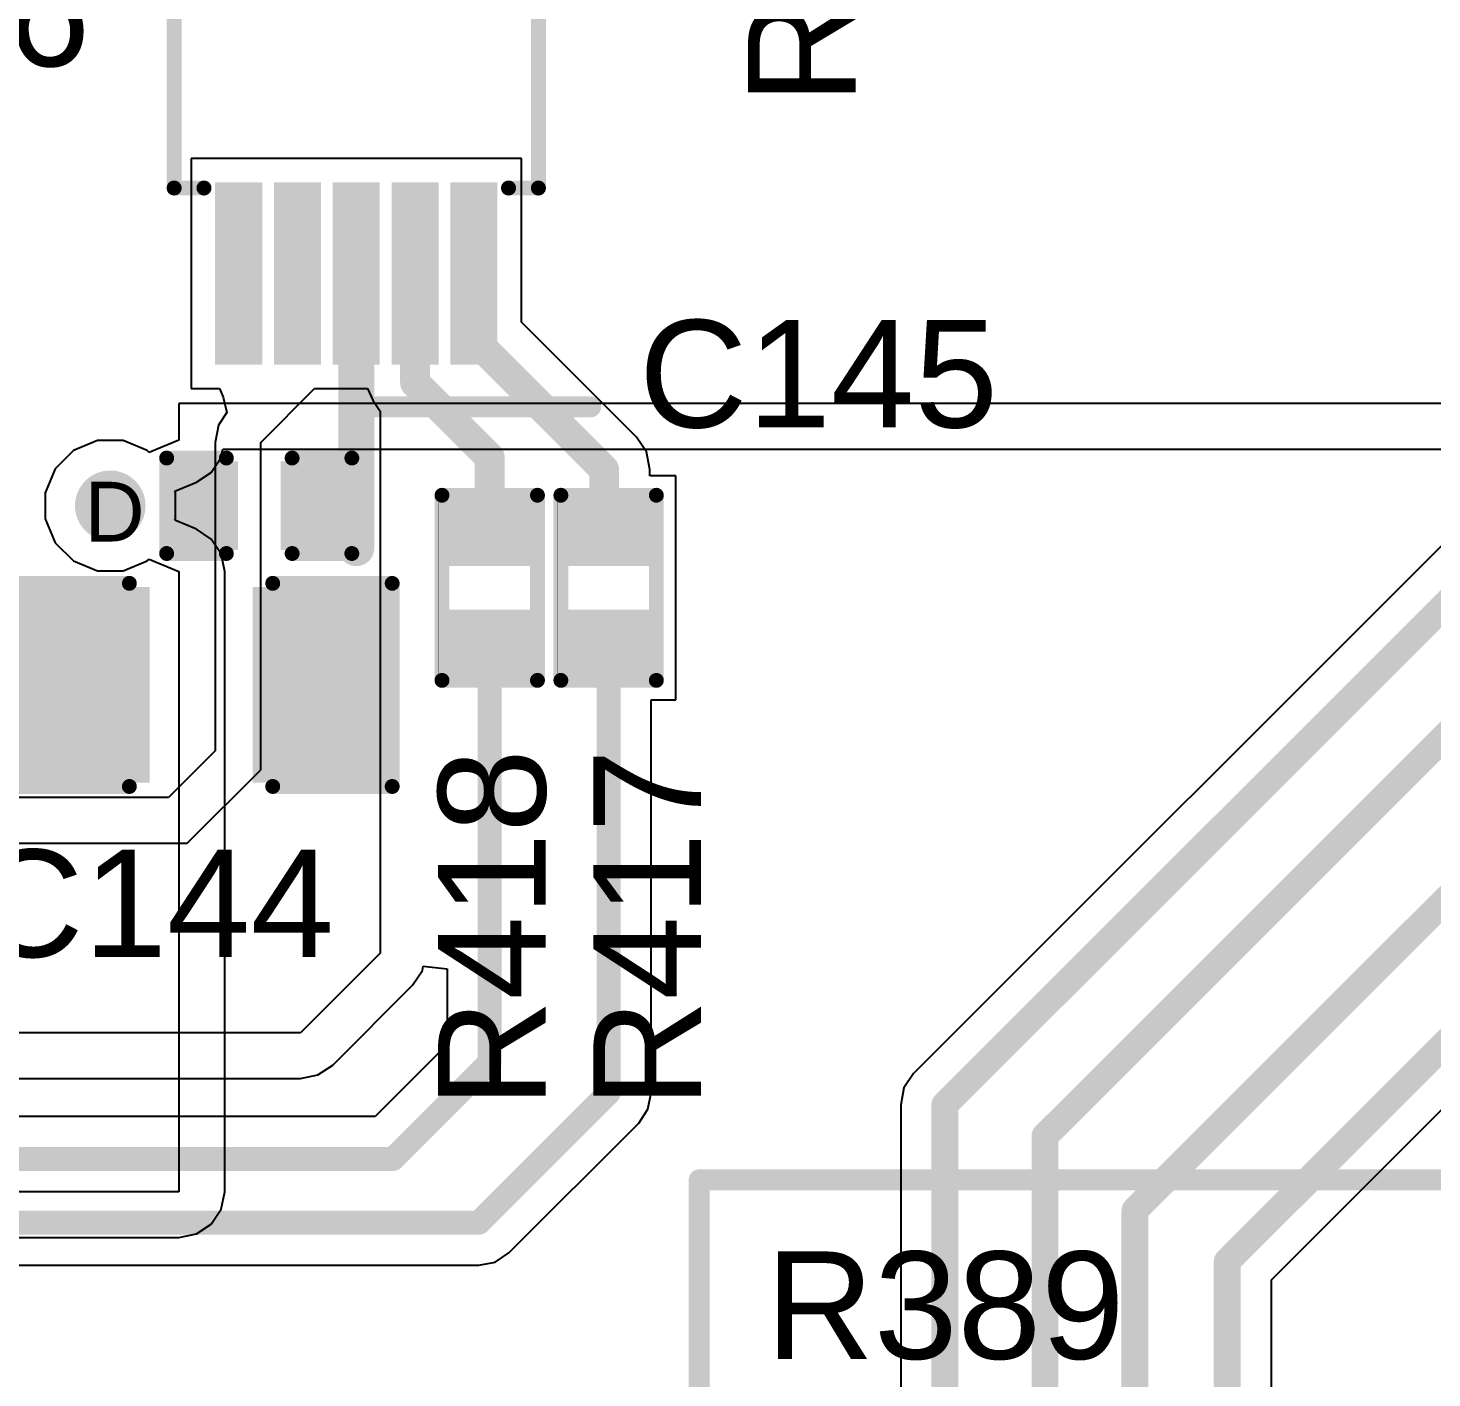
# Model space of a CAD drawing. Header units: inches. Extents: x -11 to 5428, y 0 to 5423.
# Drawn here: x 211.26 to 223.2, y 75.28 to 86.76 of the extents above; entities that cross this region are included whole.
import ezdxf

# ---------------------------------------------------------------- set-up
doc = ezdxf.new("R2010")
doc.units = ezdxf.units.IN
for name, color, linetype in [('Bottom Layer', 5, 'Continuous'), ('Drill Drawing', 1, 'Continuous'), ('GND', 16, 'Continuous'), ('PWR', 76, 'Continuous'), ('Top Layer', 1, 'Continuous'), ('Top Overlay', 2, 'Continuous'), ('Top Paste', 8, 'Continuous'), ('Top Solder', 216, 'Continuous'), ('Via Holes', 16, 'Continuous')]:
    doc.layers.add(name, color=color, linetype=linetype)
doc.styles.add('Arial', font='', dxfattribs={"height": 0.2})
doc.styles.get('Arial').set_extended_font_data('Arial')

# ---------------------------------------------------------------- blocks, each defined once
blk = doc.blocks.new('VSSOP_10_613')
at = {"layer": 'Top Layer'}
for points in [[(-2.925, 1.15), (-1.475, 1.15), (-1.475, 0.85), (-2.925, 0.85)], [(1.475, 1.15), (2.925, 1.15), (2.925, 0.85), (1.475, 0.85)], [(-2.925, 0.65), (-1.475, 0.65), (-1.475, 0.35), (-2.925, 0.35)], [(1.475, 0.65), (2.925, 0.65), (2.925, 0.35), (1.475, 0.35)], [(-2.925, 0.15), (-1.475, 0.15), (-1.475, -0.15), (-2.925, -0.15)], [(1.475, 0.15), (2.925, 0.15), (2.925, -0.15), (1.475, -0.15)], [(-2.925, -0.35), (-1.475, -0.35), (-1.475, -0.65), (-2.925, -0.65)], [(1.475, -0.35), (2.925, -0.35), (2.925, -0.65), (1.475, -0.65)], [(-2.925, -0.85), (-1.475, -0.85), (-1.475, -1.15), (-2.925, -1.15)], [(1.475, -0.85), (2.925, -0.85), (2.925, -1.15), (1.475, -1.15)]]:
    blk.add_hatch(color=1, dxfattribs=at).paths.add_polyline_path(points)
at = {"layer": 'Top Paste'}
for points in [[(-2.925, 1.15), (-1.475, 1.15), (-1.475, 0.85), (-2.925, 0.85)], [(1.475, 1.15), (2.925, 1.15), (2.925, 0.85), (1.475, 0.85)], [(-2.925, 0.65), (-1.475, 0.65), (-1.475, 0.35), (-2.925, 0.35)], [(1.475, 0.65), (2.925, 0.65), (2.925, 0.35), (1.475, 0.35)], [(-2.925, 0.15), (-1.475, 0.15), (-1.475, -0.15), (-2.925, -0.15)], [(1.475, 0.15), (2.925, 0.15), (2.925, -0.15), (1.475, -0.15)], [(-2.925, -0.35), (-1.475, -0.35), (-1.475, -0.65), (-2.925, -0.65)], [(1.475, -0.35), (2.925, -0.35), (2.925, -0.65), (1.475, -0.65)], [(-2.925, -0.85), (-1.475, -0.85), (-1.475, -1.15), (-2.925, -1.15)], [(1.475, -0.85), (2.925, -0.85), (2.925, -1.15), (1.475, -1.15)]]:
    blk.add_hatch(color=8, dxfattribs=at).paths.add_polyline_path(points)
at = {"layer": 'Top Solder'}
for points in [[(-2.975, 1.2), (-1.425, 1.2), (-1.425, 0.8), (-2.975, 0.8)], [(1.425, 1.2), (2.975, 1.2), (2.975, 0.8), (1.425, 0.8)], [(-2.975, 0.7), (-1.425, 0.7), (-1.425, 0.3), (-2.975, 0.3)], [(1.425, 0.7), (2.975, 0.7), (2.975, 0.3), (1.425, 0.3)], [(-2.975, 0.2), (-1.425, 0.2), (-1.425, -0.2), (-2.975, -0.2)], [(1.425, 0.2), (2.975, 0.2), (2.975, -0.2), (1.425, -0.2)], [(-2.975, -0.3), (-1.425, -0.3), (-1.425, -0.7), (-2.975, -0.7)], [(1.425, -0.3), (2.975, -0.3), (2.975, -0.7), (1.425, -0.7)], [(-2.975, -0.8), (-1.425, -0.8), (-1.425, -1.2), (-2.975, -1.2)], [(1.425, -0.8), (2.975, -0.8), (2.975, -1.2), (1.425, -1.2)]]:
    blk.add_hatch(color=216, dxfattribs=at).paths.add_polyline_path(points)
at = {"layer": 'Top Overlay'}
for points in [[(1.473, 1.549, 0.127, 0.127, 0), (-1.473, 1.549, 0.127, 0.127, 0)], [(-1.473, 1.295, 0.127, 0.127, 0), (-1.473, 1.549, 0.127, 0.127, 0)], [(1.473, 1.295, 0.127, 0.127, 0), (1.473, 1.549, 0.127, 0.127, 0)], [(-3.048, 1.016, 0.127, 0.127, 0), (-3.175, 1.143, 0.127, 0.127, 0)], [(-3.175, 0.889, 0.127, 0.127, 0), (-3.175, 1.143, 0.127, 0.127, 0)], [(-3.175, 0.889, 0.127, 0.127, 0), (-3.048, 1.016, 0.127, 0.127, 0)], [(-1.473, -1.549, 0.127, 0.127, 0), (-1.473, -1.295, 0.127, 0.127, 0)], [(1.473, -1.549, 0.127, 0.127, 0), (1.473, -1.295, 0.127, 0.127, 0)], [(1.473, -1.549, 0.127, 0.127, 0), (-1.473, -1.549, 0.127, 0.127, 0)]]:
    blk.add_lwpolyline(points, format="xyseb", dxfattribs=at)
for points in [[(-1.505, 1.549, 0.0635, 0.0635, 1), (-1.441, 1.549, 0.0635, 0.0635, 1)], [(-1.505, 1.549, 0.0635, 0.0635, 1), (-1.441, 1.549, 0.0635, 0.0635, 1)], [(1.441, 1.549, 0.0635, 0.0635, 1), (1.505, 1.549, 0.0635, 0.0635, 1)], [(1.441, 1.549, 0.0635, 0.0635, 1), (1.505, 1.549, 0.0635, 0.0635, 1)], [(-1.505, 1.295, 0.0635, 0.0635, 1), (-1.441, 1.295, 0.0635, 0.0635, 1)], [(1.441, 1.295, 0.0635, 0.0635, 1), (1.505, 1.295, 0.0635, 0.0635, 1)], [(-3.207, 1.143, 0.0635, 0.0635, 1), (-3.143, 1.143, 0.0635, 0.0635, 1)], [(-3.207, 1.143, 0.0635, 0.0635, 1), (-3.143, 1.143, 0.0635, 0.0635, 1)], [(-3.08, 1.016, 0.0635, 0.0635, 1), (-3.016, 1.016, 0.0635, 0.0635, 1)], [(-3.08, 1.016, 0.0635, 0.0635, 1), (-3.016, 1.016, 0.0635, 0.0635, 1)], [(-3.207, 0.889, 0.0635, 0.0635, 1), (-3.143, 0.889, 0.0635, 0.0635, 1)], [(-3.207, 0.889, 0.0635, 0.0635, 1), (-3.143, 0.889, 0.0635, 0.0635, 1)], [(-1.505, -1.295, 0.0635, 0.0635, 1), (-1.441, -1.295, 0.0635, 0.0635, 1)], [(1.441, -1.295, 0.0635, 0.0635, 1), (1.505, -1.295, 0.0635, 0.0635, 1)], [(-1.505, -1.549, 0.0635, 0.0635, 1), (-1.441, -1.549, 0.0635, 0.0635, 1)], [(-1.505, -1.549, 0.0635, 0.0635, 1), (-1.441, -1.549, 0.0635, 0.0635, 1)], [(1.441, -1.549, 0.0635, 0.0635, 1), (1.505, -1.549, 0.0635, 0.0635, 1)], [(1.441, -1.549, 0.0635, 0.0635, 1), (1.505, -1.549, 0.0635, 0.0635, 1)]]:
    blk.add_lwpolyline(points, format="xyseb", close=True, dxfattribs=at)
blk = doc.blocks.new('R___0402_658')
at = {"layer": 'Top Layer'}
for points in [[(-0.699, -0.318), (-0.699, 0.317), (-0.241, 0.317), (-0.241, -0.318)], [(0.241, -0.318), (0.241, 0.317), (0.698, 0.317), (0.698, -0.318)]]:
    blk.add_hatch(color=1, dxfattribs=at).paths.add_polyline_path(points)
at = {"layer": 'Top Paste'}
for points in [[(-0.699, -0.318), (-0.699, 0.317), (-0.241, 0.317), (-0.241, -0.318)], [(0.241, -0.318), (0.241, 0.317), (0.698, 0.317), (0.698, -0.318)]]:
    blk.add_hatch(color=8, dxfattribs=at).paths.add_polyline_path(points)
at = {"layer": 'Top Solder'}
for points in [[(-0.754, -0.373), (-0.754, 0.372), (-0.186, 0.372), (-0.186, -0.373)], [(0.186, -0.373), (0.186, 0.372), (0.753, 0.372), (0.753, -0.373)]]:
    blk.add_hatch(color=216, dxfattribs=at).paths.add_polyline_path(points)
at = {"layer": 'Top Overlay'}
for points in [[(0.787, 0.406, 0.127, 0.127, 0), (-0.787, 0.406, 0.127, 0.127, 0)], [(-0.787, -0.406, 0.127, 0.127, 0), (-0.787, 0.406, 0.127, 0.127, 0)], [(0.787, -0.406, 0.127, 0.127, 0), (0.787, 0.406, 0.127, 0.127, 0)], [(0.787, -0.406, 0.127, 0.127, 0), (-0.787, -0.406, 0.127, 0.127, 0)], [(0.813, -0.432, 0.00323, 0.00323, 0), (-0.813, -0.432, 0.00323, 0.00323, 0)]]:
    blk.add_lwpolyline(points, format="xyseb", dxfattribs=at)
for points in [[(-0.819, 0.406, 0.0635, 0.0635, 1), (-0.756, 0.406, 0.0635, 0.0635, 1)], [(-0.819, 0.406, 0.0635, 0.0635, 1), (-0.756, 0.406, 0.0635, 0.0635, 1)], [(0.756, 0.406, 0.0635, 0.0635, 1), (0.819, 0.406, 0.0635, 0.0635, 1)], [(0.756, 0.406, 0.0635, 0.0635, 1), (0.819, 0.406, 0.0635, 0.0635, 1)], [(-0.819, -0.406, 0.0635, 0.0635, 1), (-0.756, -0.406, 0.0635, 0.0635, 1)], [(-0.819, -0.406, 0.0635, 0.0635, 1), (-0.756, -0.406, 0.0635, 0.0635, 1)], [(0.756, -0.406, 0.0635, 0.0635, 1), (0.819, -0.406, 0.0635, 0.0635, 1)], [(0.756, -0.406, 0.0635, 0.0635, 1), (0.819, -0.406, 0.0635, 0.0635, 1)], [(-0.814, -0.432, 0.00161, 0.00161, 1), (-0.812, -0.432, 0.00161, 0.00161, 1)], [(0.812, -0.432, 0.00161, 0.00161, 1), (0.814, -0.432, 0.00161, 0.00161, 1)]]:
    blk.add_lwpolyline(points, format="xyseb", close=True, dxfattribs=at)
blk = doc.blocks.new('R___0402_659')
at = {"layer": 'Top Layer'}
for points in [[(-0.699, -0.317), (-0.699, 0.318), (-0.241, 0.318), (-0.241, -0.317)], [(0.241, -0.317), (0.241, 0.318), (0.698, 0.318), (0.698, -0.317)]]:
    blk.add_hatch(color=1, dxfattribs=at).paths.add_polyline_path(points)
at = {"layer": 'Top Paste'}
for points in [[(-0.699, -0.317), (-0.699, 0.318), (-0.241, 0.318), (-0.241, -0.317)], [(0.241, -0.317), (0.241, 0.318), (0.698, 0.318), (0.698, -0.317)]]:
    blk.add_hatch(color=8, dxfattribs=at).paths.add_polyline_path(points)
at = {"layer": 'Top Solder'}
for points in [[(-0.754, -0.372), (-0.754, 0.373), (-0.186, 0.373), (-0.186, -0.372)], [(0.186, -0.372), (0.186, 0.373), (0.753, 0.373), (0.753, -0.372)]]:
    blk.add_hatch(color=216, dxfattribs=at).paths.add_polyline_path(points)
at = {"layer": 'Top Overlay'}
for points in [[(0.787, 0.406, 0.127, 0.127, 0), (-0.787, 0.406, 0.127, 0.127, 0)], [(-0.787, -0.406, 0.127, 0.127, 0), (-0.787, 0.406, 0.127, 0.127, 0)], [(0.787, -0.406, 0.127, 0.127, 0), (0.787, 0.406, 0.127, 0.127, 0)], [(0.787, -0.406, 0.127, 0.127, 0), (-0.787, -0.406, 0.127, 0.127, 0)], [(0.813, -0.432, 0.00323, 0.00323, 0), (-0.813, -0.432, 0.00323, 0.00323, 0)]]:
    blk.add_lwpolyline(points, format="xyseb", dxfattribs=at)
for points in [[(-0.819, 0.406, 0.0635, 0.0635, 1), (-0.756, 0.406, 0.0635, 0.0635, 1)], [(-0.819, 0.406, 0.0635, 0.0635, 1), (-0.756, 0.406, 0.0635, 0.0635, 1)], [(0.756, 0.406, 0.0635, 0.0635, 1), (0.819, 0.406, 0.0635, 0.0635, 1)], [(0.756, 0.406, 0.0635, 0.0635, 1), (0.819, 0.406, 0.0635, 0.0635, 1)], [(-0.819, -0.406, 0.0635, 0.0635, 1), (-0.756, -0.406, 0.0635, 0.0635, 1)], [(-0.819, -0.406, 0.0635, 0.0635, 1), (-0.756, -0.406, 0.0635, 0.0635, 1)], [(0.756, -0.406, 0.0635, 0.0635, 1), (0.819, -0.406, 0.0635, 0.0635, 1)], [(0.756, -0.406, 0.0635, 0.0635, 1), (0.819, -0.406, 0.0635, 0.0635, 1)], [(-0.814, -0.432, 0.00161, 0.00161, 1), (-0.812, -0.432, 0.00161, 0.00161, 1)], [(0.812, -0.432, 0.00161, 0.00161, 1), (0.814, -0.432, 0.00161, 0.00161, 1)]]:
    blk.add_lwpolyline(points, format="xyseb", close=True, dxfattribs=at)
blk = doc.blocks.new('C___0402_788')
at = {"layer": 'Top Layer'}
for points in [[(-0.699, -0.318), (-0.699, 0.317), (-0.241, 0.317), (-0.241, -0.318)], [(0.241, -0.318), (0.241, 0.317), (0.698, 0.317), (0.698, -0.318)]]:
    blk.add_hatch(color=1, dxfattribs=at).paths.add_polyline_path(points)
at = {"layer": 'Top Paste'}
for points in [[(-0.699, -0.318), (-0.699, 0.317), (-0.241, 0.317), (-0.241, -0.318)], [(0.241, -0.318), (0.241, 0.317), (0.698, 0.317), (0.698, -0.318)]]:
    blk.add_hatch(color=8, dxfattribs=at).paths.add_polyline_path(points)
at = {"layer": 'Top Solder'}
for points in [[(-0.759, -0.378), (-0.759, 0.377), (-0.181, 0.377), (-0.181, -0.378)], [(0.181, -0.378), (0.181, 0.377), (0.758, 0.377), (0.758, -0.378)]]:
    blk.add_hatch(color=216, dxfattribs=at).paths.add_polyline_path(points)
at = {"layer": 'Top Overlay'}
for points in [[(-0.787, 0.406, 0.127, 0.127, 0), (-0.787, -0.406, 0.127, 0.127, 0)], [(-0.279, 0.406, 0.127, 0.127, 0), (-0.787, 0.406, 0.127, 0.127, 0)], [(0.787, 0.406, 0.127, 0.127, 0), (0.279, 0.406, 0.127, 0.127, 0)], [(0.787, 0.406, 0.127, 0.127, 0), (0.787, -0.406, 0.127, 0.127, 0)], [(-0.279, -0.406, 0.127, 0.127, 0), (-0.787, -0.406, 0.127, 0.127, 0)], [(0.787, -0.406, 0.127, 0.127, 0), (0.279, -0.406, 0.127, 0.127, 0)]]:
    blk.add_lwpolyline(points, format="xyseb", dxfattribs=at)
for points in [[(-0.819, 0.406, 0.0635, 0.0635, 1), (-0.756, 0.406, 0.0635, 0.0635, 1)], [(-0.819, 0.406, 0.0635, 0.0635, 1), (-0.756, 0.406, 0.0635, 0.0635, 1)], [(-0.311, 0.406, 0.0635, 0.0635, 1), (-0.248, 0.406, 0.0635, 0.0635, 1)], [(0.248, 0.406, 0.0635, 0.0635, 1), (0.311, 0.406, 0.0635, 0.0635, 1)], [(0.756, 0.406, 0.0635, 0.0635, 1), (0.819, 0.406, 0.0635, 0.0635, 1)], [(0.756, 0.406, 0.0635, 0.0635, 1), (0.819, 0.406, 0.0635, 0.0635, 1)], [(-0.819, -0.406, 0.0635, 0.0635, 1), (-0.756, -0.406, 0.0635, 0.0635, 1)], [(-0.819, -0.406, 0.0635, 0.0635, 1), (-0.756, -0.406, 0.0635, 0.0635, 1)], [(-0.311, -0.406, 0.0635, 0.0635, 1), (-0.248, -0.406, 0.0635, 0.0635, 1)], [(0.248, -0.406, 0.0635, 0.0635, 1), (0.311, -0.406, 0.0635, 0.0635, 1)], [(0.756, -0.406, 0.0635, 0.0635, 1), (0.819, -0.406, 0.0635, 0.0635, 1)], [(0.756, -0.406, 0.0635, 0.0635, 1), (0.819, -0.406, 0.0635, 0.0635, 1)]]:
    blk.add_lwpolyline(points, format="xyseb", close=True, dxfattribs=at)
blk = doc.blocks.new('C___0805_789')
at = {"layer": 'Top Layer'}
for points in [[(-1.524, 0.762), (-0.508, 0.762), (-0.508, -0.762), (-1.524, -0.762)], [(0.508, 0.762), (1.524, 0.762), (1.524, -0.762), (0.508, -0.762)]]:
    blk.add_hatch(color=1, dxfattribs=at).paths.add_polyline_path(points)
at = {"layer": 'Top Paste'}
for points in [[(-1.524, 0.762), (-0.508, 0.762), (-0.508, -0.762), (-1.524, -0.762)], [(0.508, 0.762), (1.524, 0.762), (1.524, -0.762), (0.508, -0.762)]]:
    blk.add_hatch(color=8, dxfattribs=at).paths.add_polyline_path(points)
at = {"layer": 'Top Solder'}
for points in [[(-1.594, 0.832), (-0.438, 0.832), (-0.438, -0.832), (-1.594, -0.832)], [(0.438, 0.832), (1.594, 0.832), (1.594, -0.832), (0.438, -0.832)]]:
    blk.add_hatch(color=216, dxfattribs=at).paths.add_polyline_path(points)
at = {"layer": 'Top Overlay'}
for points in [[(-1.626, 0.864, 0.127, 0.127, 0), (-0.61, 0.864, 0.127, 0.127, 0)], [(-1.626, -0.864, 0.127, 0.127, 0), (-1.626, 0.864, 0.127, 0.127, 0)], [(0.61, 0.864, 0.127, 0.127, 0), (1.626, 0.864, 0.127, 0.127, 0)], [(1.626, -0.864, 0.127, 0.127, 0), (1.626, 0.864, 0.127, 0.127, 0)], [(-1.626, -0.864, 0.127, 0.127, 0), (-0.61, -0.864, 0.127, 0.127, 0)], [(0.61, -0.864, 0.127, 0.127, 0), (1.626, -0.864, 0.127, 0.127, 0)]]:
    blk.add_lwpolyline(points, format="xyseb", dxfattribs=at)
for points in [[(-1.657, 0.864, 0.0635, 0.0635, 1), (-1.594, 0.864, 0.0635, 0.0635, 1)], [(-1.657, 0.864, 0.0635, 0.0635, 1), (-1.594, 0.864, 0.0635, 0.0635, 1)], [(-0.641, 0.864, 0.0635, 0.0635, 1), (-0.578, 0.864, 0.0635, 0.0635, 1)], [(0.578, 0.864, 0.0635, 0.0635, 1), (0.641, 0.864, 0.0635, 0.0635, 1)], [(1.594, 0.864, 0.0635, 0.0635, 1), (1.657, 0.864, 0.0635, 0.0635, 1)], [(1.594, 0.864, 0.0635, 0.0635, 1), (1.657, 0.864, 0.0635, 0.0635, 1)], [(-1.657, -0.864, 0.0635, 0.0635, 1), (-1.594, -0.864, 0.0635, 0.0635, 1)], [(-1.657, -0.864, 0.0635, 0.0635, 1), (-1.594, -0.864, 0.0635, 0.0635, 1)], [(-0.641, -0.864, 0.0635, 0.0635, 1), (-0.578, -0.864, 0.0635, 0.0635, 1)], [(0.578, -0.864, 0.0635, 0.0635, 1), (0.641, -0.864, 0.0635, 0.0635, 1)], [(1.594, -0.864, 0.0635, 0.0635, 1), (1.657, -0.864, 0.0635, 0.0635, 1)], [(1.594, -0.864, 0.0635, 0.0635, 1), (1.657, -0.864, 0.0635, 0.0635, 1)]]:
    blk.add_lwpolyline(points, format="xyseb", close=True, dxfattribs=at)

msp = doc.modelspace()

# ---------------------------------------------------------------- hatches: boundary and pattern name
at = {"layer": 'Bottom Layer'}
h = msp.add_hatch(color=5, dxfattribs=at)
edge = h.paths.add_edge_path()
edge.add_arc((211.963, 82.697), 0.3, 0, 360)
at = {"layer": 'GND'}
h = msp.add_hatch(color=16, dxfattribs=at)
edge = h.paths.add_edge_path()
edge.add_arc((211.963, 82.697), 0.3, 0, 360)
at = {"layer": 'PWR'}
h = msp.add_hatch(color=76, dxfattribs=at)
edge = h.paths.add_edge_path()
edge.add_arc((211.963, 82.697), 0.3, 0, 360)
at = {"layer": 'Top Layer'}
h = msp.add_hatch(color=1, dxfattribs=at)
edge = h.paths.add_edge_path()
edge.add_arc((211.963, 82.697), 0.3, 0, 360)
at = {"layer": 'Via Holes'}
h = msp.add_hatch(color=7, dxfattribs=at)
edge = h.paths.add_edge_path()
edge.add_arc((211.963, 82.697), 0.15, 0, 360)

# ---------------------------------------------------------------- linework, layer by layer
at = {"layer": 'Bottom Layer'}
for p, q in [((227.577, 86.649), (218.794, 77.866)), ((221.838, 76.113), (229.7, 83.976)), ((218.794, 77.866), (218.713, 77.744)), ((218.713, 77.744), (218.685, 77.601)), ((218.685, 77.601), (218.685, 64.233)), ((221.838, 67.571), (221.838, 76.113))]:
    msp.add_line(p, q, dxfattribs=at)
for points in [[(219.06, 77.601, 0.229, 0.229, 0), (227.843, 86.383, 0.229, 0.229, 0)], [(219.912, 77.335, 0.229, 0.229, 0), (228.249, 85.672, 0.229, 0.229, 0)], [(220.677, 76.703, 0.229, 0.229, 0), (228.986, 85.012, 0.229, 0.229, 0)], [(221.462, 76.269, 0.229, 0.229, 0), (229.545, 84.351, 0.229, 0.229, 0)], [(219.06, 64.077, 0.229, 0.229, 0), (219.06, 77.601, 0.229, 0.229, 0)], [(219.912, 68.448, 0.229, 0.229, 0), (219.912, 77.335, 0.229, 0.229, 0)], [(220.677, 67.815, 0.229, 0.229, 0), (220.677, 76.703, 0.229, 0.229, 0)], [(221.462, 67.164, 0.229, 0.229, 0), (221.462, 76.269, 0.229, 0.229, 0)]]:
    msp.add_lwpolyline(points, format="xyseb", dxfattribs=at)
for points in [[(219.003, 77.601, 0.114, 0.114, 1), (219.117, 77.601, 0.114, 0.114, 1)], [(219.003, 77.601, 0.114, 0.114, 1), (219.117, 77.601, 0.114, 0.114, 1)], [(219.855, 77.335, 0.114, 0.114, 1), (219.969, 77.335, 0.114, 0.114, 1)], [(219.855, 77.335, 0.114, 0.114, 1), (219.969, 77.335, 0.114, 0.114, 1)], [(220.62, 76.703, 0.114, 0.114, 1), (220.734, 76.703, 0.114, 0.114, 1)], [(220.62, 76.703, 0.114, 0.114, 1), (220.734, 76.703, 0.114, 0.114, 1)], [(221.405, 76.269, 0.114, 0.114, 1), (221.519, 76.269, 0.114, 0.114, 1)], [(221.405, 76.269, 0.114, 0.114, 1), (221.519, 76.269, 0.114, 0.114, 1)]]:
    msp.add_lwpolyline(points, format="xyseb", close=True, dxfattribs=at)
at = {"layer": 'PWR'}
for p, q in [((300.355, 83.566), (212.547, 83.566)), ((212.547, 83.566), (212.547, 83.256)), ((211.853, 83.251), (211.649, 83.167)), ((212.073, 83.251), (211.853, 83.251)), ((212.277, 83.167), (212.073, 83.251)), ((212.547, 83.256), (212.293, 83.151)), ((211.649, 83.167), (211.493, 83.011)), ((212.293, 83.151), (212.277, 83.167)), ((212.822, 82.981), (212.906, 83.107)), ((212.906, 83.107), (212.92, 83.178)), ((212.92, 83.178), (299.967, 83.178)), ((211.493, 83.011), (211.409, 82.807)), ((212.696, 82.897), (212.822, 82.981)), ((212.512, 82.82), (212.696, 82.897)), ((211.409, 82.807), (211.409, 82.587)), ((212.517, 82.807), (212.512, 82.82)), ((212.517, 82.587), (212.517, 82.807)), ((211.409, 82.587), (211.493, 82.383)), ((212.512, 82.574), (212.517, 82.587)), ((212.696, 82.498), (212.512, 82.574)), ((212.822, 82.413), (212.696, 82.498)), ((211.493, 82.383), (211.649, 82.228)), ((212.906, 82.287), (212.822, 82.413)), ((212.936, 82.139), (212.906, 82.287)), ((211.649, 82.228), (211.853, 82.143)), ((211.853, 82.143), (212.073, 82.143)), ((212.073, 82.143), (212.277, 82.228)), ((212.277, 82.228), (212.293, 82.244)), ((212.293, 82.244), (212.547, 82.139)), ((212.547, 82.139), (212.547, 76.86)), ((212.936, 76.86), (212.936, 82.139)), ((212.547, 76.86), (201.32, 76.86)), ((212.906, 76.712), (212.936, 76.86)), ((212.822, 76.586), (212.906, 76.712)), ((212.696, 76.502), (212.822, 76.586)), ((201.32, 76.472), (212.547, 76.472)), ((212.547, 76.472), (212.696, 76.502))]:
    msp.add_line(p, q, dxfattribs=at)
at = {"layer": 'Top Layer'}
for p, q in [((215.459, 85.652), (212.651, 85.652)), ((212.651, 85.652), (212.651, 83.694)), ((215.459, 84.259), (215.459, 85.652)), ((216.438, 83.281), (215.459, 84.259)), ((212.651, 83.694), (212.892, 83.694)), ((212.892, 83.694), (212.922, 83.621)), ((213.243, 83.236), (213.7, 83.694)), ((213.7, 83.694), (213.959, 83.694)), ((213.959, 83.694), (213.959, 83.694)), ((213.959, 83.694), (214.151, 83.694)), ((214.151, 83.694), (214.196, 83.594)), ((212.922, 83.621), (212.955, 83.49)), ((214.196, 83.594), (214.259, 83.501)), ((212.955, 83.49), (212.884, 83.384)), ((214.259, 83.501), (214.259, 78.892)), ((212.884, 83.384), (212.854, 83.236)), ((212.854, 83.236), (212.854, 82.126)), ((213.243, 82.126), (213.243, 83.236)), ((216.522, 83.155), (216.438, 83.281)), ((216.551, 83.006), (216.522, 83.155)), ((216.551, 82.951), (216.551, 83.006)), ((216.773, 82.951), (216.551, 82.951)), ((216.773, 81.986), (216.773, 82.951)), ((212.854, 82.126), (212.854, 80.612)), ((213.243, 80.451), (213.243, 82.126)), ((216.773, 81.046), (216.773, 81.986)), ((216.564, 77.702), (216.564, 81.046)), ((216.564, 81.046), (216.773, 81.046)), ((212.854, 80.612), (212.457, 80.215)), ((212.618, 79.826), (213.243, 80.451)), ((212.457, 80.215), (209.786, 80.215)), ((205.945, 79.826), (212.618, 79.826)), ((214.259, 78.892), (213.58, 78.214)), ((214.533, 78.618), (214.618, 78.744)), ((214.618, 78.744), (214.625, 78.78)), ((214.625, 78.78), (214.828, 78.759)), ((214.828, 78.759), (214.828, 78.113)), ((213.855, 77.939), (214.533, 78.618)), ((213.58, 78.214), (205.945, 78.214)), ((214.828, 78.113), (214.217, 77.502)), ((213.58, 77.826), (213.729, 77.855)), ((213.729, 77.855), (213.855, 77.939)), ((205.945, 77.826), (213.58, 77.826)), ((216.536, 77.563), (216.564, 77.702)), ((214.217, 77.502), (191.975, 77.502)), ((216.457, 77.446), (216.536, 77.563)), ((215.353, 76.342), (216.457, 77.446)), ((216.457, 77.446), (216.457, 77.446)), ((215.236, 76.263), (215.353, 76.342)), ((190.922, 76.236), (215.097, 76.236)), ((215.097, 76.236), (215.236, 76.263)), ((215.097, 76.236), (215.097, 76.236))]:
    msp.add_line(p, q, dxfattribs=at)
for points in [[(214.055, 82.336, 0.305, 0.305, 0), (214.055, 84.673, 0.305, 0.305, 0)], [(214.555, 83.743, 0.254, 0.254, 0), (214.555, 84.673, 0.254, 0.254, 0)], [(215.055, 84.098, 0.254, 0.254, 0), (215.055, 84.673, 0.254, 0.254, 0)], [(215.055, 84.098, 0.254, 0.254, 0), (215.078, 84.075, 0.254, 0.254, 0)], [(215.078, 84.075, 0.254, 0.254, 0), (215.095, 84.075, 0.254, 0.254, 0)], [(215.095, 84.075, 0.254, 0.254, 0), (216.163, 83.006, 0.254, 0.254, 0)], [(214.555, 83.743, 0.254, 0.254, 0), (215.19, 83.108, 0.254, 0.254, 0)], [(215.19, 82.469, 0.254, 0.254, 0), (215.19, 83.108, 0.254, 0.254, 0)], [(216.163, 82.469, 0.254, 0.254, 0), (216.163, 83.006, 0.254, 0.254, 0)], [(215.19, 77.963, 0.203, 0.203, 0), (215.19, 81.529, 0.203, 0.203, 0)], [(216.201, 77.702, 0.203, 0.203, 0), (216.201, 81.529, 0.203, 0.203, 0)], [(214.367, 77.14, 0.203, 0.203, 0), (215.19, 77.963, 0.203, 0.203, 0)], [(215.097, 76.598, 0.203, 0.203, 0), (216.201, 77.702, 0.203, 0.203, 0)], [(191.824, 77.14, 0.203, 0.203, 0), (214.367, 77.14, 0.203, 0.203, 0)], [(190.922, 76.598, 0.203, 0.203, 0), (215.097, 76.598, 0.203, 0.203, 0)]]:
    msp.add_lwpolyline(points, format="xyseb", dxfattribs=at)
for points in [[(213.979, 84.673, 0.152, 0.152, 1), (214.132, 84.673, 0.152, 0.152, 1)], [(214.492, 84.673, 0.127, 0.127, 1), (214.619, 84.673, 0.127, 0.127, 1)], [(214.992, 84.673, 0.127, 0.127, 1), (215.119, 84.673, 0.127, 0.127, 1)], [(214.992, 84.098, 0.127, 0.127, 1), (215.119, 84.098, 0.127, 0.127, 1)], [(214.992, 84.098, 0.127, 0.127, 1), (215.119, 84.098, 0.127, 0.127, 1)], [(215.015, 84.075, 0.127, 0.127, 1), (215.142, 84.075, 0.127, 0.127, 1)], [(215.015, 84.075, 0.127, 0.127, 1), (215.142, 84.075, 0.127, 0.127, 1)], [(215.031, 84.075, 0.127, 0.127, 1), (215.158, 84.075, 0.127, 0.127, 1)], [(215.031, 84.075, 0.127, 0.127, 1), (215.158, 84.075, 0.127, 0.127, 1)], [(214.492, 83.743, 0.127, 0.127, 1), (214.619, 83.743, 0.127, 0.127, 1)], [(214.492, 83.743, 0.127, 0.127, 1), (214.619, 83.743, 0.127, 0.127, 1)], [(215.127, 83.108, 0.127, 0.127, 1), (215.254, 83.108, 0.127, 0.127, 1)], [(215.127, 83.108, 0.127, 0.127, 1), (215.254, 83.108, 0.127, 0.127, 1)], [(216.099, 83.006, 0.127, 0.127, 1), (216.226, 83.006, 0.127, 0.127, 1)], [(216.099, 83.006, 0.127, 0.127, 1), (216.226, 83.006, 0.127, 0.127, 1)], [(215.127, 82.469, 0.127, 0.127, 1), (215.254, 82.469, 0.127, 0.127, 1)], [(216.099, 82.469, 0.127, 0.127, 1), (216.226, 82.469, 0.127, 0.127, 1)], [(213.979, 82.336, 0.152, 0.152, 1), (214.132, 82.336, 0.152, 0.152, 1)], [(215.14, 81.529, 0.102, 0.102, 1), (215.241, 81.529, 0.102, 0.102, 1)], [(216.15, 81.529, 0.102, 0.102, 1), (216.252, 81.529, 0.102, 0.102, 1)], [(215.14, 77.963, 0.102, 0.102, 1), (215.241, 77.963, 0.102, 0.102, 1)], [(215.14, 77.963, 0.102, 0.102, 1), (215.241, 77.963, 0.102, 0.102, 1)], [(216.15, 77.702, 0.102, 0.102, 1), (216.252, 77.702, 0.102, 0.102, 1)], [(216.15, 77.702, 0.102, 0.102, 1), (216.252, 77.702, 0.102, 0.102, 1)], [(214.316, 77.14, 0.102, 0.102, 1), (214.418, 77.14, 0.102, 0.102, 1)], [(214.316, 77.14, 0.102, 0.102, 1), (214.418, 77.14, 0.102, 0.102, 1)], [(215.046, 76.598, 0.102, 0.102, 1), (215.148, 76.598, 0.102, 0.102, 1)], [(215.046, 76.598, 0.102, 0.102, 1), (215.148, 76.598, 0.102, 0.102, 1)]]:
    msp.add_lwpolyline(points, format="xyseb", close=True, dxfattribs=at)
at = {"layer": 'Top Overlay'}
for points in [[(214.017, 83.538, 0.178, 0.178, 0), (216.049, 83.538, 0.178, 0.178, 0)], [(214.017, 83.104, 0.178, 0.178, 0), (214.017, 83.538, 0.178, 0.178, 0)], [(216.971, 76.962, 0.178, 0.178, 0), (239.925, 76.962, 0.178, 0.178, 0)], [(216.971, 70.485, 0.178, 0.178, 0), (216.971, 76.962, 0.178, 0.178, 0)]]:
    msp.add_lwpolyline(points, format="xyseb", dxfattribs=at)
for points in [[(213.973, 83.538, 0.0889, 0.0889, 1), (214.062, 83.538, 0.0889, 0.0889, 1)], [(213.973, 83.538, 0.0889, 0.0889, 1), (214.062, 83.538, 0.0889, 0.0889, 1)], [(216.004, 83.538, 0.0889, 0.0889, 1), (216.093, 83.538, 0.0889, 0.0889, 1)], [(213.973, 83.104, 0.0889, 0.0889, 1), (214.062, 83.104, 0.0889, 0.0889, 1)], [(216.926, 76.962, 0.0889, 0.0889, 1), (217.015, 76.962, 0.0889, 0.0889, 1)], [(216.926, 76.962, 0.0889, 0.0889, 1), (217.015, 76.962, 0.0889, 0.0889, 1)]]:
    msp.add_lwpolyline(points, format="xyseb", close=True, dxfattribs=at)

# ---------------------------------------------------------------- block references
for name, p, rotation in [('VSSOP_10_613', (214.055, 86.873), 270), ('C___0402_788', (213.23, 82.697), 180), ('R___0402_658', (215.19, 81.999), 270), ('R___0402_659', (216.201, 81.999), 270)]:
    msp.add_blockref(name, p, dxfattribs=dict(rotation=rotation))
msp.add_blockref('C___0805_789', (212.735, 81.173))

# ---------------------------------------------------------------- texts
at = {"layer": 'Drill Drawing', "style": 'Arial'}
msp.add_text('D', height=0.508, dxfattribs=at).set_placement((211.743, 82.393))
at = {"layer": 'Top Overlay', "style": 'Arial'}
for s, p in [('R419', (218.301, 86.109)), ('R418', (215.665, 77.573)), ('R417', (216.986, 77.573))]:
    msp.add_text(s, height=0.9144, rotation=90, dxfattribs=at).set_placement(p)
for s, p in [('U36', (209.449, 86.436)), ('C145', (216.459, 83.363)), ('C144', (210.813, 78.858)), ('R389', (217.536, 75.439))]:
    msp.add_text(s, height=0.9144, dxfattribs=at).set_placement(p)

doc.saveas('drawing.dxf')
